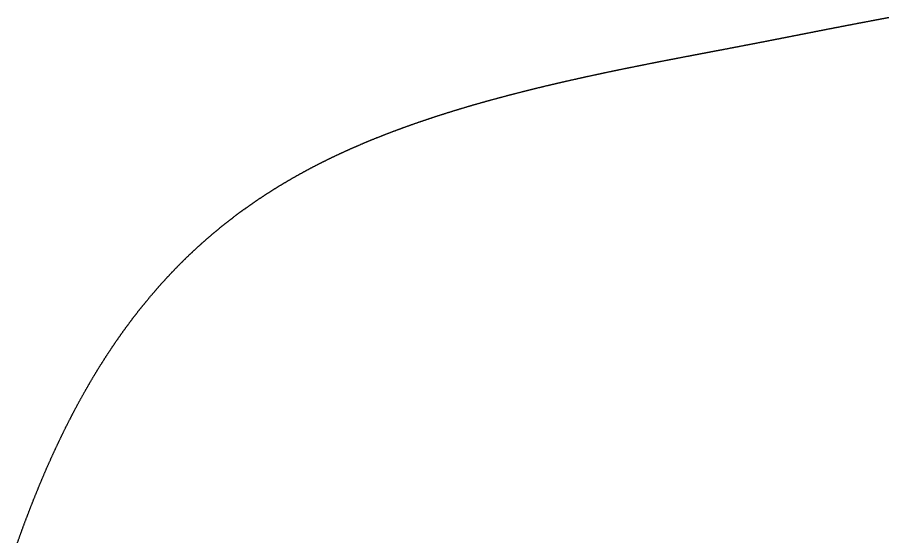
# Model space of a CAD drawing. Header units: millimetres. Extents: x 88 to 97873, y 32 to 55088.
# Drawn here: x 47985.85 to 48006.01, y 5233.33 to 5245.47 of the extents above; entities that cross this region are included whole.
import ezdxf

# ---------------------------------------------------------------- set-up
doc = ezdxf.new("R2010")
doc.units = ezdxf.units.MM
doc.header["$LTSCALE"] = 0.3

msp = doc.modelspace()

# ---------------------------------------------------------------- linework, layer by layer
msp.add_lwpolyline([(47985.853, 5233.322), (47985.858, 5233.335), (47985.862, 5233.347), (47985.867, 5233.36), (47985.871, 5233.373), (47985.876, 5233.385), (47985.881, 5233.398), (47985.885, 5233.411), (47985.89, 5233.423), (47985.894, 5233.436), (47985.899, 5233.449), (47985.903, 5233.461), (47985.908, 5233.474), (47985.912, 5233.486), (47985.917, 5233.499), (47985.921, 5233.511), (47985.926, 5233.524), (47985.93, 5233.537), (47985.935, 5233.549), (47985.94, 5233.562), (47985.944, 5233.574), (47985.949, 5233.587), (47985.953, 5233.599), (47985.958, 5233.612), (47985.962, 5233.624), (47985.967, 5233.637), (47985.972, 5233.649), (47985.976, 5233.662), (47985.981, 5233.674), (47985.985, 5233.687), (47985.99, 5233.699), (47985.995, 5233.711), (47985.999, 5233.724), (47986.004, 5233.736), (47986.008, 5233.749), (47986.013, 5233.761), (47986.018, 5233.773), (47986.022, 5233.786), (47986.027, 5233.798), (47986.032, 5233.811), (47986.036, 5233.823), (47986.041, 5233.835), (47986.045, 5233.848), (47986.05, 5233.86), (47986.055, 5233.872), (47986.059, 5233.885), (47986.064, 5233.897), (47986.069, 5233.909), (47986.073, 5233.921), (47986.078, 5233.934), (47986.083, 5233.946), (47986.087, 5233.958), (47986.092, 5233.97), (47986.097, 5233.983), (47986.101, 5233.995), (47986.106, 5234.007), (47986.111, 5234.019), (47986.115, 5234.031), (47986.12, 5234.044), (47986.125, 5234.056), (47986.13, 5234.068), (47986.134, 5234.08), (47986.139, 5234.092), (47986.144, 5234.104), (47986.148, 5234.117), (47986.153, 5234.129), (47986.158, 5234.141), (47986.162, 5234.153), (47986.167, 5234.165), (47986.172, 5234.177), (47986.177, 5234.189), (47986.181, 5234.201), (47986.186, 5234.213), (47986.191, 5234.225), (47986.196, 5234.237), (47986.2, 5234.249), (47986.205, 5234.261), (47986.21, 5234.273), (47986.215, 5234.285), (47986.219, 5234.297), (47986.224, 5234.309), (47986.229, 5234.321), (47986.234, 5234.333), (47986.238, 5234.345), (47986.243, 5234.357), (47986.248, 5234.369), (47986.253, 5234.381), (47986.257, 5234.393), (47986.262, 5234.405), (47986.267, 5234.417), (47986.272, 5234.428), (47986.277, 5234.44), (47986.281, 5234.452), (47986.286, 5234.464), (47986.291, 5234.476), (47986.296, 5234.488), (47986.301, 5234.5), (47986.305, 5234.511), (47986.31, 5234.523), (47986.315, 5234.535), (47986.32, 5234.547), (47986.325, 5234.558), (47986.33, 5234.57), (47986.334, 5234.582), (47986.339, 5234.594), (47986.344, 5234.605), (47986.349, 5234.617), (47986.354, 5234.629), (47986.359, 5234.641), (47986.363, 5234.652), (47986.368, 5234.664), (47986.373, 5234.676), (47986.378, 5234.687), (47986.383, 5234.699), (47986.388, 5234.711), (47986.393, 5234.722), (47986.397, 5234.734), (47986.402, 5234.745), (47986.407, 5234.757), (47986.412, 5234.769), (47986.417, 5234.78), (47986.422, 5234.792), (47986.427, 5234.803), (47986.432, 5234.815), (47986.437, 5234.826), (47986.441, 5234.838), (47986.446, 5234.849), (47986.451, 5234.861), (47986.456, 5234.873), (47986.461, 5234.884), (47986.466, 5234.895), (47986.471, 5234.907), (47986.476, 5234.918), (47986.481, 5234.93), (47986.486, 5234.941), (47986.491, 5234.953), (47986.496, 5234.964), (47986.501, 5234.976), (47986.506, 5234.987), (47986.51, 5234.998), (47986.515, 5235.01), (47986.52, 5235.021), (47986.525, 5235.033), (47986.53, 5235.044), (47986.535, 5235.055), (47986.54, 5235.067), (47986.545, 5235.078), (47986.55, 5235.089), (47986.555, 5235.1), (47986.56, 5235.112), (47986.565, 5235.123), (47986.57, 5235.134), (47986.575, 5235.146), (47986.58, 5235.157), (47986.585, 5235.168), (47986.59, 5235.179), (47986.595, 5235.191), (47986.6, 5235.202), (47986.605, 5235.213), (47986.61, 5235.224), (47986.615, 5235.235), (47986.62, 5235.247), (47986.625, 5235.258), (47986.63, 5235.269), (47986.635, 5235.28), (47986.64, 5235.291), (47986.645, 5235.302), (47986.65, 5235.313), (47986.655, 5235.325), (47986.66, 5235.336), (47986.665, 5235.347), (47986.671, 5235.358), (47986.676, 5235.369), (47986.681, 5235.38), (47986.686, 5235.391), (47986.691, 5235.402), (47986.696, 5235.413), (47986.701, 5235.424), (47986.706, 5235.435), (47986.711, 5235.446), (47986.716, 5235.457), (47986.721, 5235.468), (47986.726, 5235.479), (47986.731, 5235.49), (47986.737, 5235.501), (47986.742, 5235.512), (47986.747, 5235.523), (47986.752, 5235.534), (47986.757, 5235.545), (47986.762, 5235.556), (47986.767, 5235.567), (47986.772, 5235.578), (47986.777, 5235.588), (47986.783, 5235.599), (47986.788, 5235.61), (47986.793, 5235.621), (47986.798, 5235.632), (47986.803, 5235.643), (47986.808, 5235.654), (47986.813, 5235.664), (47986.819, 5235.675), (47986.824, 5235.686), (47986.829, 5235.697), (47986.834, 5235.707), (47986.839, 5235.718), (47986.844, 5235.729), (47986.85, 5235.74), (47986.855, 5235.751), (47986.86, 5235.761), (47986.865, 5235.772), (47986.87, 5235.783), (47986.875, 5235.793), (47986.881, 5235.804), (47986.886, 5235.815), (47986.891, 5235.825), (47986.896, 5235.836), (47986.901, 5235.847), (47986.907, 5235.857), (47986.912, 5235.868), (47986.917, 5235.879), (47986.922, 5235.889), (47986.928, 5235.9), (47986.933, 5235.91), (47986.938, 5235.921), (47986.943, 5235.932), (47986.948, 5235.942), (47986.954, 5235.953), (47986.959, 5235.963), (47986.964, 5235.974), (47986.969, 5235.984), (47986.975, 5235.995), (47986.98, 5236.005), (47986.985, 5236.016), (47986.99, 5236.026), (47986.996, 5236.037), (47987.001, 5236.047), (47987.006, 5236.058), (47987.012, 5236.068), (47987.017, 5236.079), (47987.022, 5236.089), (47987.027, 5236.1), (47987.033, 5236.11), (47987.038, 5236.12), (47987.043, 5236.131), (47987.049, 5236.141), (47987.054, 5236.152), (47987.059, 5236.162), (47987.065, 5236.172), (47987.07, 5236.183), (47987.075, 5236.193), (47987.081, 5236.203), (47987.086, 5236.214), (47987.091, 5236.224), (47987.097, 5236.234), (47987.102, 5236.245), (47987.107, 5236.255), (47987.113, 5236.265), (47987.118, 5236.276), (47987.123, 5236.286), (47987.129, 5236.296), (47987.134, 5236.306), (47987.139, 5236.317), (47987.145, 5236.327), (47987.15, 5236.337), (47987.155, 5236.347), (47987.161, 5236.357), (47987.166, 5236.368), (47987.172, 5236.378), (47987.177, 5236.388), (47987.182, 5236.398), (47987.188, 5236.408), (47987.193, 5236.418), (47987.198, 5236.429), (47987.204, 5236.439), (47987.209, 5236.449), (47987.215, 5236.459), (47987.22, 5236.469), (47987.226, 5236.479), (47987.231, 5236.489), (47987.236, 5236.499), (47987.242, 5236.509), (47987.247, 5236.519), (47987.253, 5236.529), (47987.258, 5236.539), (47987.264, 5236.55), (47987.269, 5236.56), (47987.274, 5236.57), (47987.28, 5236.58), (47987.285, 5236.59), (47987.291, 5236.6), (47987.296, 5236.61), (47987.302, 5236.619), (47987.307, 5236.629), (47987.313, 5236.639), (47987.318, 5236.649), (47987.324, 5236.659), (47987.329, 5236.669), (47987.335, 5236.679), (47987.34, 5236.689), (47987.346, 5236.699), (47987.351, 5236.709), (47987.357, 5236.719), (47987.362, 5236.728), (47987.368, 5236.738), (47987.373, 5236.748), (47987.379, 5236.758), (47987.384, 5236.768), (47987.39, 5236.778), (47987.395, 5236.787), (47987.401, 5236.797), (47987.406, 5236.807), (47987.412, 5236.817), (47987.417, 5236.827), (47987.423, 5236.836), (47987.428, 5236.846), (47987.434, 5236.856), (47987.44, 5236.866), (47987.445, 5236.875), (47987.451, 5236.885), (47987.456, 5236.895), (47987.462, 5236.905), (47987.467, 5236.914), (47987.473, 5236.924), (47987.479, 5236.934), (47987.484, 5236.943), (47987.49, 5236.953), (47987.495, 5236.963), (47987.501, 5236.972), (47987.506, 5236.982), (47987.512, 5236.991), (47987.518, 5237.001), (47987.523, 5237.011), (47987.529, 5237.02), (47987.535, 5237.03), (47987.54, 5237.039), (47987.546, 5237.049), (47987.551, 5237.059), (47987.557, 5237.068), (47987.563, 5237.078), (47987.568, 5237.087), (47987.574, 5237.097), (47987.58, 5237.106), (47987.585, 5237.116), (47987.591, 5237.125), (47987.597, 5237.135), (47987.602, 5237.144), (47987.608, 5237.154), (47987.614, 5237.163), (47987.619, 5237.173), (47987.625, 5237.182), (47987.631, 5237.192), (47987.636, 5237.201), (47987.642, 5237.21), (47987.648, 5237.22), (47987.653, 5237.229), (47987.659, 5237.239), (47987.665, 5237.248), (47987.67, 5237.257), (47987.676, 5237.267), (47987.682, 5237.276), (47987.688, 5237.286), (47987.693, 5237.295), (47987.699, 5237.304), (47987.705, 5237.314), (47987.71, 5237.323), (47987.716, 5237.332), (47987.722, 5237.341), (47987.728, 5237.351), (47987.733, 5237.36), (47987.739, 5237.369), (47987.745, 5237.379), (47987.751, 5237.388), (47987.756, 5237.397), (47987.762, 5237.406), (47987.768, 5237.416), (47987.774, 5237.425), (47987.779, 5237.434), (47987.785, 5237.443), (47987.791, 5237.452), (47987.797, 5237.462), (47987.803, 5237.471), (47987.808, 5237.48), (47987.814, 5237.489), (47987.82, 5237.498), (47987.826, 5237.507), (47987.832, 5237.517), (47987.837, 5237.526), (47987.843, 5237.535), (47987.849, 5237.544), (47987.855, 5237.553), (47987.861, 5237.562), (47987.866, 5237.571), (47987.872, 5237.58), (47987.878, 5237.589), (47987.884, 5237.598), (47987.89, 5237.608), (47987.896, 5237.617), (47987.901, 5237.626), (47987.907, 5237.635), (47987.913, 5237.644), (47987.919, 5237.653), (47987.925, 5237.662), (47987.931, 5237.671), (47987.937, 5237.68), (47987.943, 5237.689), (47987.948, 5237.698), (47987.954, 5237.707), (47987.96, 5237.716), (47987.966, 5237.724), (47987.972, 5237.733), (47987.978, 5237.742), (47987.984, 5237.751), (47987.99, 5237.76), (47987.996, 5237.769), (47988.001, 5237.778), (47988.007, 5237.787), (47988.013, 5237.796), (47988.019, 5237.805), (47988.025, 5237.813), (47988.031, 5237.822), (47988.037, 5237.831), (47988.043, 5237.84), (47988.049, 5237.849), (47988.055, 5237.858), (47988.061, 5237.866), (47988.067, 5237.875), (47988.073, 5237.884), (47988.079, 5237.893), (47988.085, 5237.902), (47988.091, 5237.91), (47988.097, 5237.919), (47988.103, 5237.928), (47988.109, 5237.937), (47988.115, 5237.945), (47988.12, 5237.954), (47988.126, 5237.963), (47988.132, 5237.972), (47988.138, 5237.98), (47988.144, 5237.989), (47988.15, 5237.998), (47988.156, 5238.006), (47988.163, 5238.015), (47988.169, 5238.024), (47988.175, 5238.032), (47988.181, 5238.041), (47988.187, 5238.05), (47988.193, 5238.058), (47988.199, 5238.067), (47988.205, 5238.075), (47988.211, 5238.084), (47988.217, 5238.093), (47988.223, 5238.101), (47988.229, 5238.11), (47988.235, 5238.118), (47988.241, 5238.127), (47988.247, 5238.135), (47988.253, 5238.144), (47988.259, 5238.153), (47988.265, 5238.161), (47988.271, 5238.17), (47988.277, 5238.178), (47988.284, 5238.187), (47988.29, 5238.195), (47988.296, 5238.204), (47988.302, 5238.212), (47988.308, 5238.221), (47988.314, 5238.229), (47988.32, 5238.237), (47988.326, 5238.246), (47988.332, 5238.254), (47988.339, 5238.263), (47988.345, 5238.271), (47988.351, 5238.28), (47988.357, 5238.288), (47988.363, 5238.296), (47988.369, 5238.305), (47988.375, 5238.313), (47988.382, 5238.322), (47988.388, 5238.33), (47988.394, 5238.338), (47988.4, 5238.347), (47988.406, 5238.355), (47988.412, 5238.363), (47988.418, 5238.372), (47988.425, 5238.38), (47988.431, 5238.388), (47988.437, 5238.397), (47988.443, 5238.405), (47988.449, 5238.413), (47988.456, 5238.421), (47988.462, 5238.43), (47988.468, 5238.438), (47988.474, 5238.446), (47988.48, 5238.454), (47988.487, 5238.463), (47988.493, 5238.471), (47988.499, 5238.479), (47988.505, 5238.487), (47988.512, 5238.496), (47988.518, 5238.504), (47988.524, 5238.512), (47988.53, 5238.52), (47988.537, 5238.528), (47988.543, 5238.537), (47988.549, 5238.545), (47988.555, 5238.553), (47988.562, 5238.561), (47988.568, 5238.569), (47988.574, 5238.577), (47988.58, 5238.585), (47988.587, 5238.593), (47988.593, 5238.602), (47988.599, 5238.61), (47988.605, 5238.618), (47988.612, 5238.626), (47988.618, 5238.634), (47988.624, 5238.642), (47988.631, 5238.65), (47988.637, 5238.658), (47988.643, 5238.666), (47988.65, 5238.674), (47988.656, 5238.682), (47988.662, 5238.69), (47988.669, 5238.698), (47988.675, 5238.706), (47988.681, 5238.714), (47988.688, 5238.722), (47988.694, 5238.73), (47988.7, 5238.738), (47988.707, 5238.746), (47988.713, 5238.754), (47988.719, 5238.762), (47988.726, 5238.77), (47988.732, 5238.778), (47988.738, 5238.786), (47988.745, 5238.794), (47988.751, 5238.802), (47988.758, 5238.81), (47988.764, 5238.817), (47988.77, 5238.825), (47988.777, 5238.833), (47988.783, 5238.841), (47988.79, 5238.849), (47988.796, 5238.857), (47988.802, 5238.865), (47988.809, 5238.872), (47988.815, 5238.88), (47988.822, 5238.888), (47988.828, 5238.896), (47988.834, 5238.904), (47988.841, 5238.912), (47988.847, 5238.919), (47988.854, 5238.927), (47988.86, 5238.935), (47988.867, 5238.943), (47988.873, 5238.95), (47988.88, 5238.958), (47988.886, 5238.966), (47988.893, 5238.974), (47988.899, 5238.981), (47988.905, 5238.989), (47988.912, 5238.997), (47988.918, 5239.005), (47988.925, 5239.012), (47988.931, 5239.02), (47988.938, 5239.028), (47988.944, 5239.035), (47988.951, 5239.043), (47988.957, 5239.051), (47988.964, 5239.058), (47988.97, 5239.066), (47988.977, 5239.074), (47988.983, 5239.081), (47988.99, 5239.089), (47988.996, 5239.096), (47989.003, 5239.104), (47989.01, 5239.112), (47989.016, 5239.119), (47989.023, 5239.127), (47989.029, 5239.134), (47989.036, 5239.142), (47989.042, 5239.15), (47989.049, 5239.157), (47989.055, 5239.165), (47989.062, 5239.172), (47989.069, 5239.18), (47989.075, 5239.187), (47989.082, 5239.195), (47989.088, 5239.202), (47989.095, 5239.21), (47989.102, 5239.217), (47989.108, 5239.225), (47989.115, 5239.232), (47989.121, 5239.24), (47989.128, 5239.247), (47989.135, 5239.255), (47989.141, 5239.262), (47989.148, 5239.27), (47989.154, 5239.277), (47989.161, 5239.284), (47989.168, 5239.292), (47989.174, 5239.299), (47989.181, 5239.307), (47989.188, 5239.314), (47989.194, 5239.321), (47989.201, 5239.329), (47989.208, 5239.336), (47989.214, 5239.344), (47989.221, 5239.351), (47989.228, 5239.358), (47989.234, 5239.366), (47989.241, 5239.373), (47989.248, 5239.38), (47989.254, 5239.388), (47989.261, 5239.395), (47989.268, 5239.402), (47989.274, 5239.41), (47989.281, 5239.417), (47989.288, 5239.424), (47989.294, 5239.431), (47989.301, 5239.439), (47989.308, 5239.446), (47989.315, 5239.453), (47989.321, 5239.461), (47989.328, 5239.468), (47989.335, 5239.475), (47989.342, 5239.482), (47989.348, 5239.489), (47989.355, 5239.497), (47989.362, 5239.504), (47989.369, 5239.511), (47989.375, 5239.518), (47989.382, 5239.525), (47989.389, 5239.533), (47989.396, 5239.54), (47989.402, 5239.547), (47989.409, 5239.554), (47989.416, 5239.561), (47989.423, 5239.568), (47989.429, 5239.576), (47989.436, 5239.583), (47989.443, 5239.59), (47989.45, 5239.597), (47989.457, 5239.604), (47989.464, 5239.611), (47989.47, 5239.618), (47989.477, 5239.625), (47989.484, 5239.632), (47989.491, 5239.639), (47989.498, 5239.647), (47989.504, 5239.654), (47989.511, 5239.661), (47989.518, 5239.668), (47989.525, 5239.675), (47989.532, 5239.682), (47989.539, 5239.689), (47989.546, 5239.696), (47989.552, 5239.703), (47989.559, 5239.71), (47989.566, 5239.717), (47989.573, 5239.724), (47989.58, 5239.731), (47989.587, 5239.738), (47989.594, 5239.745), (47989.601, 5239.752), (47989.608, 5239.759), (47989.614, 5239.766), (47989.621, 5239.772), (47989.628, 5239.779), (47989.635, 5239.786), (47989.642, 5239.793), (47989.649, 5239.8), (47989.656, 5239.807), (47989.663, 5239.814), (47989.67, 5239.821), (47989.677, 5239.828), (47989.684, 5239.835), (47989.691, 5239.841), (47989.698, 5239.848), (47989.705, 5239.855), (47989.711, 5239.862), (47989.718, 5239.869), (47989.725, 5239.876), (47989.732, 5239.882), (47989.739, 5239.889), (47989.746, 5239.896), (47989.753, 5239.903), (47989.76, 5239.91), (47989.767, 5239.916), (47989.774, 5239.923), (47989.781, 5239.93), (47989.788, 5239.937), (47989.795, 5239.944), (47989.802, 5239.95), (47989.809, 5239.957), (47989.816, 5239.964), (47989.823, 5239.971), (47989.83, 5239.977), (47989.837, 5239.984), (47989.845, 5239.991), (47989.852, 5239.997), (47989.859, 5240.004), (47989.866, 5240.011), (47989.873, 5240.017), (47989.88, 5240.024), (47989.887, 5240.031), (47989.894, 5240.037), (47989.901, 5240.044), (47989.908, 5240.051), (47989.915, 5240.057), (47989.922, 5240.064), (47989.929, 5240.071), (47989.936, 5240.077), (47989.944, 5240.084), (47989.951, 5240.09), (47989.958, 5240.097), (47989.965, 5240.104), (47989.972, 5240.11), (47989.979, 5240.117), (47989.986, 5240.123), (47989.993, 5240.13), (47990, 5240.137), (47990.008, 5240.143), (47990.015, 5240.15), (47990.022, 5240.156), (47990.029, 5240.163), (47990.036, 5240.169), (47990.043, 5240.176), (47990.05, 5240.182), (47990.058, 5240.189), (47990.065, 5240.195), (47990.072, 5240.202), (47990.079, 5240.208), (47990.086, 5240.215), (47990.094, 5240.221), (47990.101, 5240.228), (47990.108, 5240.234), (47990.115, 5240.241), (47990.122, 5240.247), (47990.13, 5240.253), (47990.137, 5240.26), (47990.144, 5240.266), (47990.151, 5240.273), (47990.158, 5240.279), (47990.166, 5240.286), (47990.173, 5240.292), (47990.18, 5240.298), (47990.187, 5240.305), (47990.195, 5240.311), (47990.202, 5240.317), (47990.209, 5240.324), (47990.216, 5240.33), (47990.224, 5240.337), (47990.231, 5240.343), (47990.238, 5240.349), (47990.245, 5240.356), (47990.253, 5240.362), (47990.26, 5240.368), (47990.267, 5240.375), (47990.275, 5240.381), (47990.282, 5240.387), (47990.289, 5240.393), (47990.297, 5240.4), (47990.304, 5240.406), (47990.311, 5240.412), (47990.318, 5240.418), (47990.326, 5240.425), (47990.333, 5240.431), (47990.34, 5240.437), (47990.348, 5240.443), (47990.355, 5240.45), (47990.362, 5240.456), (47990.37, 5240.462), (47990.377, 5240.468), (47990.385, 5240.475), (47990.392, 5240.481), (47990.399, 5240.487), (47990.407, 5240.493), (47990.414, 5240.499), (47990.421, 5240.506), (47990.429, 5240.512), (47990.436, 5240.518), (47990.444, 5240.524), (47990.451, 5240.53), (47990.458, 5240.536), (47990.466, 5240.542), (47990.473, 5240.549), (47990.481, 5240.555), (47990.488, 5240.561), (47990.495, 5240.567), (47990.503, 5240.573), (47990.51, 5240.579), (47990.518, 5240.585), (47990.525, 5240.591), (47990.533, 5240.597), (47990.54, 5240.603), (47990.547, 5240.609), (47990.555, 5240.616), (47990.562, 5240.622), (47990.57, 5240.628), (47990.577, 5240.634), (47990.585, 5240.64), (47990.592, 5240.646), (47990.6, 5240.652), (47990.607, 5240.658), (47990.615, 5240.664), (47990.622, 5240.67), (47990.63, 5240.676), (47990.637, 5240.682), (47990.645, 5240.688), (47990.652, 5240.694), (47990.66, 5240.7), (47990.667, 5240.706), (47990.675, 5240.712), (47990.682, 5240.717), (47990.69, 5240.723), (47990.697, 5240.729), (47990.705, 5240.735), (47990.713, 5240.741), (47990.72, 5240.747), (47990.728, 5240.753), (47990.735, 5240.759), (47990.743, 5240.765), (47990.75, 5240.771), (47990.758, 5240.777), (47990.766, 5240.782), (47990.773, 5240.788), (47990.781, 5240.794), (47990.788, 5240.8), (47990.796, 5240.806), (47990.803, 5240.812), (47990.811, 5240.818), (47990.819, 5240.823), (47990.826, 5240.829), (47990.834, 5240.835), (47990.842, 5240.841), (47990.849, 5240.847), (47990.857, 5240.853), (47990.864, 5240.858), (47990.872, 5240.864), (47990.88, 5240.87), (47990.887, 5240.876), (47990.895, 5240.881), (47990.903, 5240.887), (47990.91, 5240.893), (47990.918, 5240.899), (47990.926, 5240.904), (47990.933, 5240.91), (47990.941, 5240.916), (47990.949, 5240.922), (47990.956, 5240.927), (47990.964, 5240.933), (47990.972, 5240.939), (47990.98, 5240.945), (47990.987, 5240.95), (47990.995, 5240.956), (47991.003, 5240.962), (47991.01, 5240.967), (47991.018, 5240.973), (47991.026, 5240.979), (47991.034, 5240.984), (47991.041, 5240.99), (47991.049, 5240.996), (47991.057, 5241.001), (47991.065, 5241.007), (47991.072, 5241.012), (47991.08, 5241.018), (47991.088, 5241.024), (47991.096, 5241.029), (47991.103, 5241.035), (47991.111, 5241.041), (47991.119, 5241.046), (47991.127, 5241.052), (47991.135, 5241.057), (47991.142, 5241.063), (47991.15, 5241.068), (47991.158, 5241.074), (47991.166, 5241.08), (47991.174, 5241.085), (47991.181, 5241.091), (47991.189, 5241.096), (47991.197, 5241.102), (47991.205, 5241.107), (47991.213, 5241.113), (47991.221, 5241.118), (47991.228, 5241.124), (47991.236, 5241.129), (47991.244, 5241.135), (47991.252, 5241.14), (47991.26, 5241.146), (47991.268, 5241.151), (47991.276, 5241.157), (47991.283, 5241.162), (47991.291, 5241.168), (47991.299, 5241.173), (47991.307, 5241.179), (47991.315, 5241.184), (47991.323, 5241.189), (47991.331, 5241.195), (47991.339, 5241.2), (47991.347, 5241.206), (47991.355, 5241.211), (47991.362, 5241.217), (47991.37, 5241.222), (47991.378, 5241.227), (47991.386, 5241.233), (47991.394, 5241.238), (47991.402, 5241.244), (47991.41, 5241.249), (47991.418, 5241.254), (47991.426, 5241.26), (47991.434, 5241.265), (47991.442, 5241.27), (47991.45, 5241.276), (47991.458, 5241.281), (47991.466, 5241.286), (47991.474, 5241.292), (47991.482, 5241.297), (47991.49, 5241.302), (47991.498, 5241.308), (47991.506, 5241.313), (47991.514, 5241.318), (47991.522, 5241.324), (47991.53, 5241.329), (47991.538, 5241.334), (47991.546, 5241.339), (47991.554, 5241.345), (47991.562, 5241.35), (47991.57, 5241.355), (47991.578, 5241.36), (47991.586, 5241.366), (47991.594, 5241.371), (47991.602, 5241.376), (47991.61, 5241.381), (47991.618, 5241.387), (47991.626, 5241.392), (47991.635, 5241.397), (47991.643, 5241.402), (47991.651, 5241.407), (47991.659, 5241.413), (47991.667, 5241.418), (47991.675, 5241.423), (47991.683, 5241.428), (47991.691, 5241.433), (47991.699, 5241.438), (47991.707, 5241.444), (47991.716, 5241.449), (47991.724, 5241.454), (47991.732, 5241.459), (47991.74, 5241.464), (47991.748, 5241.469), (47991.756, 5241.475), (47991.764, 5241.48), (47991.773, 5241.485), (47991.781, 5241.49), (47991.789, 5241.495), (47991.797, 5241.5), (47991.805, 5241.505), (47991.813, 5241.51), (47991.822, 5241.515), (47991.83, 5241.52), (47991.838, 5241.525), (47991.846, 5241.531), (47991.854, 5241.536), (47991.863, 5241.541), (47991.871, 5241.546), (47991.879, 5241.551), (47991.887, 5241.556), (47991.895, 5241.561), (47991.904, 5241.566), (47991.912, 5241.571), (47991.92, 5241.576), (47991.928, 5241.581), (47991.937, 5241.586), (47991.945, 5241.591), (47991.953, 5241.596), (47991.961, 5241.601), (47991.97, 5241.606), (47991.978, 5241.611), (47991.986, 5241.616), (47991.994, 5241.621), (47992.003, 5241.626), (47992.011, 5241.631), (47992.019, 5241.636), (47992.028, 5241.641), (47992.036, 5241.645), (47992.044, 5241.65), (47992.053, 5241.655), (47992.061, 5241.66), (47992.069, 5241.665), (47992.078, 5241.67), (47992.086, 5241.675), (47992.094, 5241.68), (47992.103, 5241.685), (47992.111, 5241.69), (47992.119, 5241.695), (47992.128, 5241.699), (47992.136, 5241.704), (47992.144, 5241.709), (47992.153, 5241.714), (47992.161, 5241.719), (47992.169, 5241.724), (47992.178, 5241.729), (47992.186, 5241.733), (47992.195, 5241.738), (47992.203, 5241.743), (47992.211, 5241.748), (47992.22, 5241.753), (47992.228, 5241.758), (47992.237, 5241.762), (47992.245, 5241.767), (47992.253, 5241.772), (47992.262, 5241.777), (47992.27, 5241.782), (47992.279, 5241.786), (47992.287, 5241.791), (47992.296, 5241.796), (47992.304, 5241.801), (47992.313, 5241.805), (47992.321, 5241.81), (47992.329, 5241.815), (47992.338, 5241.82), (47992.346, 5241.824), (47992.355, 5241.829), (47992.363, 5241.834), (47992.372, 5241.839), (47992.38, 5241.843), (47992.389, 5241.848), (47992.397, 5241.853), (47992.406, 5241.857), (47992.414, 5241.862), (47992.423, 5241.867), (47992.431, 5241.871), (47992.44, 5241.876), (47992.449, 5241.881), (47992.457, 5241.885), (47992.466, 5241.89), (47992.474, 5241.895), (47992.483, 5241.899), (47992.491, 5241.904), (47992.5, 5241.909), (47992.508, 5241.913), (47992.517, 5241.918), (47992.526, 5241.923), (47992.534, 5241.927), (47992.543, 5241.932), (47992.551, 5241.936), (47992.56, 5241.941), (47992.568, 5241.946), (47992.577, 5241.95), (47992.586, 5241.955), (47992.594, 5241.959), (47992.603, 5241.964), (47992.612, 5241.969), (47992.62, 5241.973), (47992.629, 5241.978), (47992.637, 5241.982), (47992.646, 5241.987), (47992.655, 5241.991), (47992.663, 5241.996), (47992.672, 5242.001), (47992.681, 5242.005), (47992.689, 5242.01), (47992.698, 5242.014), (47992.707, 5242.019), (47992.715, 5242.023), (47992.724, 5242.028), (47992.733, 5242.032), (47992.741, 5242.037), (47992.75, 5242.041), (47992.759, 5242.046), (47992.768, 5242.05), (47992.776, 5242.055), (47992.785, 5242.059), (47992.794, 5242.064), (47992.802, 5242.068), (47992.811, 5242.073), (47992.82, 5242.077), (47992.829, 5242.081), (47992.837, 5242.086), (47992.846, 5242.09), (47992.855, 5242.095), (47992.864, 5242.099), (47992.872, 5242.104), (47992.881, 5242.108), (47992.89, 5242.112), (47992.899, 5242.117), (47992.908, 5242.121), (47992.916, 5242.126), (47992.925, 5242.13), (47992.934, 5242.134), (47992.943, 5242.139), (47992.952, 5242.143), (47992.96, 5242.148), (47992.969, 5242.152), (47992.978, 5242.156), (47992.987, 5242.161), (47992.996, 5242.165), (47993.004, 5242.169), (47993.013, 5242.174), (47993.022, 5242.178), (47993.031, 5242.182), (47993.04, 5242.187), (47993.049, 5242.191), (47993.058, 5242.195), (47993.066, 5242.2), (47993.075, 5242.204), (47993.084, 5242.208), (47993.093, 5242.213), (47993.102, 5242.217), (47993.111, 5242.221), (47993.12, 5242.226), (47993.129, 5242.23), (47993.138, 5242.234), (47993.147, 5242.238), (47993.155, 5242.243), (47993.164, 5242.247), (47993.173, 5242.251), (47993.182, 5242.255), (47993.191, 5242.26), (47993.2, 5242.264), (47993.209, 5242.268), (47993.218, 5242.272), (47993.227, 5242.277), (47993.236, 5242.281), (47993.245, 5242.285), (47993.254, 5242.289), (47993.263, 5242.293), (47993.272, 5242.298), (47993.281, 5242.302), (47993.29, 5242.306), (47993.299, 5242.31), (47993.308, 5242.314), (47993.317, 5242.319), (47993.326, 5242.323), (47993.335, 5242.327), (47993.344, 5242.331), (47993.353, 5242.335), (47993.362, 5242.339), (47993.371, 5242.344), (47993.38, 5242.348), (47993.389, 5242.352), (47993.398, 5242.356), (47993.407, 5242.36), (47993.416, 5242.364), (47993.425, 5242.368), (47993.434, 5242.373), (47993.443, 5242.377), (47993.452, 5242.381), (47993.462, 5242.385), (47993.471, 5242.389), (47993.48, 5242.393), (47993.489, 5242.397), (47993.498, 5242.401), (47993.507, 5242.405), (47993.516, 5242.409), (47993.525, 5242.414), (47993.534, 5242.418), (47993.543, 5242.422), (47993.553, 5242.426), (47993.562, 5242.43), (47993.571, 5242.434), (47993.58, 5242.438), (47993.589, 5242.442), (47993.598, 5242.446), (47993.607, 5242.45), (47993.617, 5242.454), (47993.626, 5242.458), (47993.635, 5242.462), (47993.644, 5242.466), (47993.653, 5242.47), (47993.662, 5242.474), (47993.672, 5242.478), (47993.681, 5242.482), (47993.69, 5242.486), (47993.699, 5242.49), (47993.708, 5242.494), (47993.717, 5242.498), (47993.727, 5242.502), (47993.736, 5242.506), (47993.745, 5242.51), (47993.754, 5242.514), (47993.764, 5242.518), (47993.773, 5242.522), (47993.782, 5242.526), (47993.791, 5242.53), (47993.8, 5242.534), (47993.81, 5242.538), (47993.819, 5242.542), (47993.828, 5242.546), (47993.837, 5242.549), (47993.847, 5242.553), (47993.856, 5242.557), (47993.865, 5242.561), (47993.875, 5242.565), (47993.884, 5242.569), (47993.893, 5242.573), (47993.902, 5242.577), (47993.912, 5242.581), (47993.921, 5242.585), (47993.93, 5242.588), (47993.94, 5242.592), (47993.949, 5242.596), (47993.958, 5242.6), (47993.967, 5242.604), (47993.977, 5242.608), (47993.986, 5242.612), (47993.995, 5242.615), (47994.005, 5242.619), (47994.014, 5242.623), (47994.023, 5242.627), (47994.033, 5242.631), (47994.042, 5242.635), (47994.051, 5242.638), (47994.061, 5242.642), (47994.07, 5242.646), (47994.079, 5242.65), (47994.089, 5242.654), (47994.098, 5242.657), (47994.108, 5242.661), (47994.117, 5242.665), (47994.126, 5242.669), (47994.136, 5242.673), (47994.145, 5242.676), (47994.154, 5242.68), (47994.164, 5242.684), (47994.173, 5242.688), (47994.183, 5242.691), (47994.192, 5242.695), (47994.201, 5242.699), (47994.211, 5242.703), (47994.22, 5242.706), (47994.23, 5242.71), (47994.239, 5242.714), (47994.248, 5242.718), (47994.258, 5242.721), (47994.267, 5242.725), (47994.277, 5242.729), (47994.286, 5242.733), (47994.296, 5242.736), (47994.305, 5242.74), (47994.315, 5242.744), (47994.324, 5242.747), (47994.333, 5242.751), (47994.343, 5242.755), (47994.352, 5242.758), (47994.362, 5242.762), (47994.371, 5242.766), (47994.381, 5242.769), (47994.39, 5242.773), (47994.4, 5242.777), (47994.409, 5242.78), (47994.419, 5242.784), (47994.428, 5242.788), (47994.438, 5242.791), (47994.447, 5242.795), (47994.457, 5242.799), (47994.466, 5242.802), (47994.476, 5242.806), (47994.485, 5242.809), (47994.495, 5242.813), (47994.504, 5242.817), (47994.514, 5242.82), (47994.523, 5242.824), (47994.533, 5242.828), (47994.542, 5242.831), (47994.552, 5242.835), (47994.561, 5242.838), (47994.571, 5242.842), (47994.581, 5242.846), (47994.59, 5242.849), (47994.6, 5242.853), (47994.609, 5242.856), (47994.619, 5242.86), (47994.628, 5242.863), (47994.638, 5242.867), (47994.647, 5242.87), (47994.657, 5242.874), (47994.667, 5242.878), (47994.676, 5242.881), (47994.686, 5242.885), (47994.695, 5242.888), (47994.705, 5242.892), (47994.715, 5242.895), (47994.724, 5242.899), (47994.734, 5242.902), (47994.743, 5242.906), (47994.753, 5242.909), (47994.763, 5242.913), (47994.772, 5242.916), (47994.782, 5242.92), (47994.791, 5242.923), (47994.801, 5242.927), (47994.811, 5242.93), (47994.82, 5242.934), (47994.83, 5242.937), (47994.839, 5242.941), (47994.849, 5242.944), (47994.859, 5242.948), (47994.868, 5242.951), (47994.878, 5242.955), (47994.888, 5242.958), (47994.897, 5242.961), (47994.907, 5242.965), (47994.917, 5242.968), (47994.926, 5242.972), (47994.936, 5242.975), (47994.946, 5242.979), (47994.955, 5242.982), (47994.965, 5242.986), (47994.975, 5242.989), (47994.984, 5242.992), (47994.994, 5242.996), (47995.004, 5242.999), (47995.013, 5243.003), (47995.023, 5243.006), (47995.033, 5243.009), (47995.042, 5243.013), (47995.052, 5243.016), (47995.062, 5243.02), (47995.072, 5243.023), (47995.081, 5243.026), (47995.091, 5243.03), (47995.101, 5243.033), (47995.11, 5243.036), (47995.12, 5243.04), (47995.13, 5243.043), (47995.14, 5243.046), (47995.149, 5243.05), (47995.159, 5243.053), (47995.169, 5243.056), (47995.179, 5243.06), (47995.188, 5243.063), (47995.198, 5243.066), (47995.208, 5243.07), (47995.217, 5243.073), (47995.227, 5243.076), (47995.237, 5243.08), (47995.247, 5243.083), (47995.257, 5243.086), (47995.266, 5243.09), (47995.276, 5243.093), (47995.286, 5243.096), (47995.296, 5243.1), (47995.305, 5243.103), (47995.315, 5243.106), (47995.325, 5243.109), (47995.335, 5243.113), (47995.344, 5243.116), (47995.354, 5243.119), (47995.364, 5243.122), (47995.374, 5243.126), (47995.384, 5243.129), (47995.393, 5243.132), (47995.403, 5243.136), (47995.413, 5243.139), (47995.423, 5243.142), (47995.433, 5243.145), (47995.442, 5243.148), (47995.452, 5243.152), (47995.462, 5243.155), (47995.472, 5243.158), (47995.482, 5243.161), (47995.491, 5243.165), (47995.501, 5243.168), (47995.511, 5243.171), (47995.521, 5243.174), (47995.531, 5243.177), (47995.541, 5243.181), (47995.55, 5243.184), (47995.56, 5243.187), (47995.57, 5243.19), (47995.58, 5243.193), (47995.59, 5243.197), (47995.6, 5243.2), (47995.609, 5243.203), (47995.619, 5243.206), (47995.629, 5243.209), (47995.639, 5243.212), (47995.649, 5243.216), (47995.659, 5243.219), (47995.669, 5243.222), (47995.678, 5243.225), (47995.688, 5243.228), (47995.698, 5243.231), (47995.708, 5243.234), (47995.718, 5243.238), (47995.728, 5243.241), (47995.738, 5243.244), (47995.748, 5243.247), (47995.757, 5243.25), (47995.767, 5243.253), (47995.777, 5243.256), (47995.787, 5243.259), (47995.797, 5243.263), (47995.807, 5243.266), (47995.817, 5243.269), (47995.827, 5243.272), (47995.837, 5243.275), (47995.847, 5243.278), (47995.856, 5243.281), (47995.866, 5243.284), (47995.876, 5243.287), (47995.886, 5243.29), (47995.896, 5243.293), (47995.906, 5243.296), (47995.916, 5243.3), (47995.926, 5243.303), (47995.936, 5243.306), (47995.946, 5243.309), (47995.956, 5243.312), (47995.966, 5243.315), (47995.975, 5243.318), (47995.985, 5243.321), (47995.995, 5243.324), (47996.005, 5243.327), (47996.015, 5243.33), (47996.025, 5243.333), (47996.035, 5243.336), (47996.045, 5243.339), (47996.055, 5243.342), (47996.065, 5243.345), (47996.075, 5243.348), (47996.085, 5243.351), (47996.095, 5243.354), (47996.105, 5243.357), (47996.115, 5243.36), (47996.125, 5243.363), (47996.135, 5243.366), (47996.145, 5243.369), (47996.155, 5243.372), (47996.164, 5243.375), (47996.174, 5243.378), (47996.184, 5243.381), (47996.194, 5243.384), (47996.204, 5243.387), (47996.214, 5243.39), (47996.224, 5243.393), (47996.234, 5243.396), (47996.244, 5243.399), (47996.254, 5243.402), (47996.264, 5243.405), (47996.274, 5243.408), (47996.284, 5243.41), (47996.294, 5243.413), (47996.304, 5243.416), (47996.314, 5243.419), (47996.324, 5243.422), (47996.334, 5243.425), (47996.344, 5243.428), (47996.354, 5243.431), (47996.364, 5243.434), (47996.374, 5243.437), (47996.384, 5243.44), (47996.394, 5243.443), (47996.404, 5243.445), (47996.414, 5243.448), (47996.424, 5243.451), (47996.434, 5243.454), (47996.444, 5243.457), (47996.454, 5243.46), (47996.464, 5243.463), (47996.474, 5243.466), (47996.484, 5243.469), (47996.494, 5243.471), (47996.504, 5243.474), (47996.514, 5243.477), (47996.524, 5243.48), (47996.534, 5243.483), (47996.544, 5243.486), (47996.554, 5243.489), (47996.565, 5243.491), (47996.575, 5243.494), (47996.585, 5243.497), (47996.595, 5243.5), (47996.605, 5243.503), (47996.615, 5243.506), (47996.625, 5243.508), (47996.635, 5243.511), (47996.645, 5243.514), (47996.655, 5243.517), (47996.665, 5243.52), (47996.675, 5243.523), (47996.685, 5243.525), (47996.695, 5243.528), (47996.705, 5243.531), (47996.715, 5243.534), (47996.725, 5243.537), (47996.735, 5243.539), (47996.745, 5243.542), (47996.755, 5243.545), (47996.765, 5243.548), (47996.776, 5243.55), (47996.786, 5243.553), (47996.796, 5243.556), (47996.806, 5243.559), (47996.816, 5243.562), (47996.826, 5243.564), (47996.836, 5243.567), (47996.846, 5243.57), (47996.856, 5243.573), (47996.866, 5243.575), (47996.876, 5243.578), (47996.886, 5243.581), (47996.896, 5243.584), (47996.906, 5243.586), (47996.917, 5243.589), (47996.927, 5243.592), (47996.937, 5243.595), (47996.947, 5243.597), (47996.957, 5243.6), (47996.967, 5243.603), (47996.977, 5243.605), (47996.987, 5243.608), (47996.997, 5243.611), (47997.007, 5243.614), (47997.017, 5243.616), (47997.027, 5243.619), (47997.038, 5243.622), (47997.048, 5243.624), (47997.058, 5243.627), (47997.068, 5243.63), (47997.078, 5243.632), (47997.088, 5243.635), (47997.098, 5243.638), (47997.108, 5243.641), (47997.118, 5243.643), (47997.128, 5243.646), (47997.138, 5243.649), (47997.149, 5243.651), (47997.159, 5243.654), (47997.169, 5243.657), (47997.179, 5243.659), (47997.189, 5243.662), (47997.199, 5243.665), (47997.209, 5243.667), (47997.219, 5243.67), (47997.229, 5243.673), (47997.24, 5243.675), (47997.25, 5243.678), (47997.26, 5243.68), (47997.27, 5243.683), (47997.28, 5243.686), (47997.29, 5243.688), (47997.3, 5243.691), (47997.31, 5243.694), (47997.32, 5243.696), (47997.331, 5243.699), (47997.341, 5243.701), (47997.351, 5243.704), (47997.361, 5243.707), (47997.371, 5243.709), (47997.381, 5243.712), (47997.391, 5243.714), (47997.401, 5243.717), (47997.412, 5243.72), (47997.422, 5243.722), (47997.432, 5243.725), (47997.442, 5243.727), (47997.452, 5243.73), (47997.462, 5243.733), (47997.472, 5243.735), (47997.482, 5243.738), (47997.493, 5243.74), (47997.503, 5243.743), (47997.513, 5243.745), (47997.523, 5243.748), (47997.533, 5243.751), (47997.543, 5243.753), (47997.553, 5243.756), (47997.563, 5243.758), (47997.574, 5243.761), (47997.584, 5243.763), (47997.594, 5243.766), (47997.604, 5243.768), (47997.614, 5243.771), (47997.624, 5243.774), (47997.634, 5243.776), (47997.645, 5243.779), (47997.655, 5243.781), (47997.665, 5243.784), (47997.675, 5243.786), (47997.685, 5243.789), (47997.695, 5243.791), (47997.705, 5243.794), (47997.716, 5243.796), (47997.726, 5243.799), (47997.736, 5243.801), (47997.746, 5243.804), (47997.756, 5243.806), (47997.766, 5243.809), (47997.776, 5243.811), (47997.786, 5243.814), (47997.797, 5243.816), (47997.807, 5243.819), (47997.817, 5243.821), (47997.827, 5243.824), (47997.837, 5243.826), (47997.847, 5243.829), (47997.857, 5243.831), (47997.868, 5243.834), (47997.878, 5243.836), (47997.888, 5243.839), (47997.898, 5243.841), (47997.908, 5243.844), (47997.918, 5243.846), (47997.929, 5243.848), (47997.939, 5243.851), (47997.949, 5243.853), (47997.959, 5243.856), (47997.969, 5243.858), (47997.979, 5243.861), (47997.989, 5243.863), (47998, 5243.866), (47998.01, 5243.868), (47998.02, 5243.87), (47998.03, 5243.873), (47998.04, 5243.875), (47998.05, 5243.878), (47998.06, 5243.88), (47998.071, 5243.883), (47998.081, 5243.885), (47998.091, 5243.887), (47998.101, 5243.89), (47998.111, 5243.892), (47998.121, 5243.895), (47998.131, 5243.897), (47998.142, 5243.9), (47998.152, 5243.902), (47998.162, 5243.904), (47998.172, 5243.907), (47998.182, 5243.909), (47998.192, 5243.912), (47998.202, 5243.914), (47998.213, 5243.916), (47998.223, 5243.919), (47998.233, 5243.921), (47998.243, 5243.923), (47998.253, 5243.926), (47998.263, 5243.928), (47998.274, 5243.931), (47998.284, 5243.933), (47998.294, 5243.935), (47998.304, 5243.938), (47998.314, 5243.94), (47998.324, 5243.942), (47998.334, 5243.945), (47998.345, 5243.947), (47998.355, 5243.949), (47998.365, 5243.952), (47998.375, 5243.954), (47998.385, 5243.957), (47998.395, 5243.959), (47998.405, 5243.961), (47998.416, 5243.964), (47998.426, 5243.966), (47998.436, 5243.968), (47998.446, 5243.971), (47998.456, 5243.973), (47998.466, 5243.975), (47998.476, 5243.978), (47998.487, 5243.98), (47998.497, 5243.982), (47998.507, 5243.985), (47998.517, 5243.987), (47998.527, 5243.989), (47998.537, 5243.991), (47998.547, 5243.994), (47998.558, 5243.996), (47998.568, 5243.998), (47998.578, 5244.001), (47998.588, 5244.003), (47998.598, 5244.005), (47998.608, 5244.008), (47998.618, 5244.01), (47998.629, 5244.012), (47998.639, 5244.015), (47998.649, 5244.017), (47998.659, 5244.019), (47998.669, 5244.021), (47998.679, 5244.024), (47998.689, 5244.026), (47998.7, 5244.028), (47998.71, 5244.03), (47998.72, 5244.033), (47998.73, 5244.035), (47998.74, 5244.037), (47998.75, 5244.04), (47998.76, 5244.042), (47998.77, 5244.044), (47998.781, 5244.046), (47998.791, 5244.049), (47998.801, 5244.051), (47998.811, 5244.053), (47998.821, 5244.055), (47998.831, 5244.058), (47998.841, 5244.06), (47998.852, 5244.062), (47998.862, 5244.064), (47998.872, 5244.067), (47998.882, 5244.069), (47998.892, 5244.071), (47998.902, 5244.073), (47998.912, 5244.076), (47998.922, 5244.078), (47998.933, 5244.08), (47998.943, 5244.082), (47998.953, 5244.084), (47998.963, 5244.087), (47998.973, 5244.089), (47998.983, 5244.091), (47998.993, 5244.093), (47999.003, 5244.096), (47999.013, 5244.098), (47999.024, 5244.1), (47999.034, 5244.102), (47999.044, 5244.104), (47999.054, 5244.107), (47999.064, 5244.109), (47999.074, 5244.111), (47999.084, 5244.113), (47999.094, 5244.115), (47999.104, 5244.118), (47999.115, 5244.12), (47999.125, 5244.122), (47999.135, 5244.124), (47999.145, 5244.126), (47999.155, 5244.128), (47999.165, 5244.131), (47999.175, 5244.133), (47999.185, 5244.135), (47999.195, 5244.137), (47999.205, 5244.139), (47999.216, 5244.142), (47999.226, 5244.144), (47999.236, 5244.146), (47999.246, 5244.148), (47999.256, 5244.15), (47999.266, 5244.152), (47999.276, 5244.155), (47999.286, 5244.157), (47999.296, 5244.159), (47999.306, 5244.161), (47999.317, 5244.163), (47999.327, 5244.165), (47999.337, 5244.167), (47999.347, 5244.17), (47999.357, 5244.172), (47999.367, 5244.174), (47999.377, 5244.176), (47999.387, 5244.178), (47999.397, 5244.18), (47999.407, 5244.182), (47999.417, 5244.185), (47999.427, 5244.187), (47999.437, 5244.189), (47999.448, 5244.191), (47999.458, 5244.193), (47999.468, 5244.195), (47999.478, 5244.197), (47999.488, 5244.199), (47999.498, 5244.202), (47999.508, 5244.204), (47999.518, 5244.206), (47999.528, 5244.208), (47999.538, 5244.21), (47999.548, 5244.212), (47999.558, 5244.214), (47999.568, 5244.216), (47999.578, 5244.218), (47999.588, 5244.221), (47999.599, 5244.223), (47999.609, 5244.225), (47999.619, 5244.227), (47999.629, 5244.229), (47999.639, 5244.231), (47999.649, 5244.233), (47999.659, 5244.235), (47999.669, 5244.237), (47999.679, 5244.239), (47999.689, 5244.241), (47999.699, 5244.243), (47999.709, 5244.246), (47999.719, 5244.248), (47999.729, 5244.25), (47999.739, 5244.252), (47999.749, 5244.254), (47999.759, 5244.256), (47999.769, 5244.258), (47999.779, 5244.26), (47999.789, 5244.262), (47999.799, 5244.264), (47999.809, 5244.266), (47999.819, 5244.268), (47999.829, 5244.27), (47999.839, 5244.272), (47999.849, 5244.274), (47999.859, 5244.277), (47999.869, 5244.279), (47999.88, 5244.281), (47999.89, 5244.283), (47999.9, 5244.285), (47999.91, 5244.287), (47999.92, 5244.289), (47999.93, 5244.291), (47999.94, 5244.293), (47999.95, 5244.295), (47999.96, 5244.297), (47999.97, 5244.299), (47999.98, 5244.301), (47999.99, 5244.303), (48000, 5244.305), (48000.01, 5244.307), (48000.02, 5244.309), (48000.03, 5244.311), (48000.04, 5244.313), (48000.05, 5244.315), (48000.059, 5244.317), (48000.069, 5244.319), (48000.079, 5244.321), (48000.089, 5244.323), (48000.099, 5244.325), (48000.109, 5244.327), (48000.119, 5244.329), (48000.129, 5244.331), (48000.139, 5244.333), (48000.149, 5244.335), (48000.159, 5244.337), (48000.169, 5244.339), (48000.179, 5244.341), (48000.189, 5244.343), (48000.199, 5244.345), (48000.209, 5244.347), (48000.219, 5244.349), (48000.229, 5244.351), (48000.239, 5244.353), (48000.249, 5244.355), (48000.259, 5244.357), (48000.269, 5244.359), (48000.279, 5244.361), (48000.289, 5244.363), (48000.299, 5244.365), (48000.309, 5244.367), (48000.318, 5244.369), (48000.328, 5244.371), (48000.338, 5244.373), (48000.348, 5244.375), (48000.358, 5244.377), (48000.368, 5244.379), (48000.378, 5244.381), (48000.388, 5244.383), (48000.398, 5244.385), (48000.408, 5244.387), (48000.418, 5244.389), (48000.428, 5244.391), (48000.438, 5244.393), (48000.447, 5244.395), (48000.457, 5244.397), (48000.467, 5244.399), (48000.477, 5244.401), (48000.487, 5244.403), (48000.497, 5244.405), (48000.507, 5244.407), (48000.517, 5244.409), (48000.527, 5244.41), (48000.537, 5244.412), (48000.546, 5244.414), (48000.556, 5244.416), (48000.566, 5244.418), (48000.576, 5244.42), (48000.586, 5244.422), (48000.596, 5244.424), (48000.606, 5244.426), (48000.616, 5244.428), (48000.625, 5244.43), (48000.635, 5244.432), (48000.645, 5244.434), (48000.655, 5244.436), (48000.665, 5244.438), (48000.675, 5244.44), (48000.685, 5244.442), (48000.694, 5244.443), (48000.704, 5244.445), (48000.714, 5244.447), (48000.724, 5244.449), (48000.734, 5244.451), (48000.744, 5244.453), (48000.754, 5244.455), (48000.763, 5244.457), (48000.773, 5244.459), (48000.783, 5244.461), (48000.793, 5244.463), (48000.803, 5244.465), (48000.813, 5244.466), (48000.822, 5244.468), (48000.832, 5244.47), (48000.842, 5244.472), (48000.852, 5244.474), (48000.862, 5244.476), (48000.871, 5244.478), (48000.881, 5244.48), (48000.891, 5244.482), (48000.901, 5244.484), (48000.911, 5244.486), (48000.92, 5244.487), (48000.93, 5244.489), (48000.94, 5244.491), (48000.95, 5244.493), (48000.96, 5244.495), (48000.969, 5244.497), (48000.979, 5244.499), (48000.989, 5244.501), (48000.999, 5244.503), (48001.009, 5244.504), (48001.018, 5244.506), (48001.028, 5244.508), (48001.038, 5244.51), (48001.048, 5244.512), (48001.057, 5244.514), (48001.067, 5244.516), (48001.077, 5244.518), (48001.087, 5244.52), (48001.096, 5244.521), (48001.106, 5244.523), (48001.116, 5244.525), (48001.126, 5244.527), (48001.135, 5244.529), (48001.145, 5244.531), (48001.155, 5244.533), (48001.165, 5244.535), (48001.174, 5244.536), (48001.184, 5244.538), (48001.194, 5244.54), (48001.203, 5244.542), (48001.213, 5244.544), (48001.223, 5244.546), (48001.233, 5244.548), (48001.242, 5244.549), (48001.252, 5244.551), (48001.262, 5244.553), (48001.271, 5244.555), (48001.281, 5244.557), (48001.291, 5244.559), (48001.3, 5244.561), (48001.31, 5244.562), (48001.32, 5244.564), (48001.33, 5244.566), (48001.339, 5244.568), (48001.349, 5244.57), (48001.359, 5244.572), (48001.368, 5244.574), (48001.378, 5244.575), (48001.388, 5244.577), (48001.397, 5244.579), (48001.407, 5244.581), (48001.417, 5244.583), (48001.426, 5244.585), (48001.436, 5244.586), (48001.445, 5244.588), (48001.455, 5244.59), (48001.465, 5244.592), (48001.474, 5244.594), (48001.484, 5244.596), (48001.494, 5244.597), (48001.503, 5244.599), (48001.513, 5244.601), (48001.523, 5244.603), (48001.532, 5244.605), (48001.542, 5244.607), (48001.551, 5244.608), (48001.561, 5244.61), (48001.571, 5244.612), (48001.58, 5244.614), (48001.59, 5244.616), (48001.599, 5244.618), (48001.609, 5244.619), (48001.619, 5244.621), (48001.628, 5244.623), (48001.638, 5244.625), (48001.647, 5244.627), (48001.657, 5244.629), (48001.667, 5244.63), (48001.676, 5244.632), (48001.686, 5244.634), (48001.695, 5244.636), (48001.705, 5244.638), (48001.714, 5244.639), (48001.724, 5244.641), (48001.733, 5244.643), (48001.743, 5244.645), (48001.753, 5244.647), (48001.762, 5244.649), (48001.772, 5244.65), (48001.781, 5244.652), (48001.791, 5244.654), (48001.8, 5244.656), (48001.81, 5244.658), (48001.819, 5244.659), (48001.829, 5244.661), (48001.838, 5244.663), (48001.848, 5244.665), (48001.857, 5244.667), (48001.867, 5244.668), (48001.876, 5244.67), (48001.886, 5244.672), (48001.895, 5244.674), (48001.905, 5244.676), (48001.914, 5244.677), (48001.924, 5244.679), (48001.933, 5244.681), (48001.943, 5244.683), (48001.952, 5244.685), (48001.962, 5244.686), (48001.971, 5244.688), (48001.981, 5244.69), (48001.99, 5244.692), (48001.999, 5244.694), (48002.009, 5244.695), (48002.018, 5244.697), (48002.028, 5244.699), (48002.037, 5244.701), (48002.047, 5244.703), (48002.056, 5244.704), (48002.066, 5244.706), (48002.075, 5244.708), (48002.084, 5244.71), (48002.094, 5244.711), (48002.103, 5244.713), (48002.113, 5244.715), (48002.122, 5244.717), (48002.131, 5244.719), (48002.141, 5244.72), (48002.15, 5244.722), (48002.16, 5244.724), (48002.169, 5244.726), (48002.178, 5244.727), (48002.188, 5244.729), (48002.197, 5244.731), (48002.207, 5244.733), (48002.216, 5244.735), (48002.225, 5244.736), (48002.235, 5244.738), (48002.244, 5244.74), (48002.253, 5244.742), (48002.263, 5244.743), (48002.272, 5244.745), (48002.281, 5244.747), (48002.291, 5244.749), (48002.3, 5244.751), (48002.309, 5244.752), (48002.319, 5244.754), (48002.328, 5244.756), (48002.337, 5244.758), (48002.347, 5244.759), (48002.356, 5244.761), (48002.365, 5244.763), (48002.375, 5244.765), (48002.384, 5244.767), (48002.393, 5244.768), (48002.402, 5244.77), (48002.412, 5244.772), (48002.421, 5244.774), (48002.43, 5244.775), (48002.44, 5244.777), (48002.449, 5244.779), (48002.458, 5244.781), (48002.467, 5244.782), (48002.477, 5244.784), (48002.486, 5244.786), (48002.495, 5244.788), (48002.504, 5244.789), (48002.514, 5244.791), (48002.523, 5244.793), (48002.532, 5244.795), (48002.541, 5244.797), (48002.551, 5244.798), (48002.56, 5244.8), (48002.569, 5244.802), (48002.578, 5244.804), (48002.587, 5244.805), (48002.597, 5244.807), (48002.606, 5244.809), (48002.615, 5244.811), (48002.624, 5244.812), (48002.633, 5244.814), (48002.643, 5244.816), (48002.652, 5244.818), (48002.661, 5244.819), (48002.67, 5244.821), (48002.679, 5244.823), (48002.688, 5244.825), (48002.698, 5244.826), (48002.707, 5244.828), (48002.716, 5244.83), (48002.725, 5244.832), (48002.734, 5244.833), (48002.743, 5244.835), (48002.752, 5244.837), (48002.762, 5244.839), (48002.771, 5244.84), (48002.78, 5244.842), (48002.789, 5244.844), (48002.798, 5244.846), (48002.807, 5244.847), (48002.816, 5244.849), (48002.825, 5244.851), (48002.834, 5244.853), (48002.844, 5244.854), (48002.853, 5244.856), (48002.862, 5244.858), (48002.871, 5244.86), (48002.88, 5244.861), (48002.889, 5244.863), (48002.898, 5244.865), (48002.907, 5244.867), (48002.916, 5244.868), (48002.925, 5244.87), (48002.934, 5244.872), (48002.943, 5244.874), (48002.952, 5244.875), (48002.961, 5244.877), (48002.97, 5244.879), (48002.979, 5244.881), (48002.988, 5244.882), (48002.997, 5244.884), (48003.006, 5244.886), (48003.015, 5244.888), (48003.024, 5244.889), (48003.033, 5244.891), (48003.042, 5244.893), (48003.051, 5244.895), (48003.06, 5244.896), (48003.069, 5244.898), (48003.078, 5244.9), (48003.087, 5244.902), (48003.096, 5244.903), (48003.105, 5244.905), (48003.114, 5244.907), (48003.123, 5244.909), (48003.132, 5244.91), (48003.141, 5244.912), (48003.15, 5244.914), (48003.159, 5244.915), (48003.168, 5244.917), (48003.177, 5244.919), (48003.186, 5244.921), (48003.195, 5244.922), (48003.204, 5244.924), (48003.213, 5244.926), (48003.222, 5244.928), (48003.231, 5244.929), (48003.24, 5244.931), (48003.248, 5244.933), (48003.257, 5244.935), (48003.266, 5244.936), (48003.275, 5244.938), (48003.284, 5244.94), (48003.293, 5244.942), (48003.302, 5244.943), (48003.311, 5244.945), (48003.32, 5244.947), (48003.329, 5244.949), (48003.338, 5244.95), (48003.346, 5244.952), (48003.355, 5244.954), (48003.364, 5244.955), (48003.373, 5244.957), (48003.382, 5244.959), (48003.391, 5244.961), (48003.4, 5244.962), (48003.409, 5244.964), (48003.417, 5244.966), (48003.426, 5244.968), (48003.435, 5244.969), (48003.444, 5244.971), (48003.453, 5244.973), (48003.462, 5244.975), (48003.471, 5244.976), (48003.48, 5244.978), (48003.488, 5244.98), (48003.497, 5244.982), (48003.506, 5244.983), (48003.515, 5244.985), (48003.524, 5244.987), (48003.533, 5244.988), (48003.541, 5244.99), (48003.55, 5244.992), (48003.559, 5244.994), (48003.568, 5244.995), (48003.577, 5244.997), (48003.586, 5244.999), (48003.594, 5245.001), (48003.603, 5245.002), (48003.612, 5245.004), (48003.621, 5245.006), (48003.63, 5245.008), (48003.639, 5245.009), (48003.647, 5245.011), (48003.656, 5245.013), (48003.665, 5245.014), (48003.674, 5245.016), (48003.683, 5245.018), (48003.692, 5245.02), (48003.7, 5245.021), (48003.709, 5245.023), (48003.718, 5245.025), (48003.727, 5245.027), (48003.736, 5245.028), (48003.744, 5245.03), (48003.753, 5245.032), (48003.762, 5245.033), (48003.771, 5245.035), (48003.78, 5245.037), (48003.789, 5245.039), (48003.797, 5245.04), (48003.806, 5245.042), (48003.815, 5245.044), (48003.824, 5245.046), (48003.833, 5245.047), (48003.841, 5245.049), (48003.85, 5245.051), (48003.859, 5245.053), (48003.868, 5245.054), (48003.877, 5245.056), (48003.885, 5245.058), (48003.894, 5245.059), (48003.903, 5245.061), (48003.912, 5245.063), (48003.921, 5245.065), (48003.929, 5245.066), (48003.938, 5245.068), (48003.947, 5245.07), (48003.956, 5245.072), (48003.965, 5245.073), (48003.973, 5245.075), (48003.982, 5245.077), (48003.991, 5245.078), (48004, 5245.08), (48004.009, 5245.082), (48004.017, 5245.084), (48004.026, 5245.085), (48004.035, 5245.087), (48004.044, 5245.089), (48004.053, 5245.091), (48004.061, 5245.092), (48004.07, 5245.094), (48004.079, 5245.096), (48004.088, 5245.098), (48004.097, 5245.099), (48004.105, 5245.101), (48004.114, 5245.103), (48004.123, 5245.104), (48004.132, 5245.106), (48004.141, 5245.108), (48004.149, 5245.11), (48004.158, 5245.111), (48004.167, 5245.113), (48004.176, 5245.115), (48004.185, 5245.117), (48004.193, 5245.118), (48004.202, 5245.12), (48004.211, 5245.122), (48004.22, 5245.123), (48004.229, 5245.125), (48004.237, 5245.127), (48004.246, 5245.129), (48004.255, 5245.13), (48004.264, 5245.132), (48004.273, 5245.134), (48004.282, 5245.136), (48004.29, 5245.137), (48004.299, 5245.139), (48004.308, 5245.141), (48004.317, 5245.142), (48004.326, 5245.144), (48004.334, 5245.146), (48004.343, 5245.148), (48004.352, 5245.149), (48004.361, 5245.151), (48004.37, 5245.153), (48004.379, 5245.155), (48004.387, 5245.156), (48004.396, 5245.158), (48004.405, 5245.16), (48004.414, 5245.162), (48004.423, 5245.163), (48004.432, 5245.165), (48004.44, 5245.167), (48004.449, 5245.168), (48004.458, 5245.17), (48004.467, 5245.172), (48004.476, 5245.174), (48004.485, 5245.175), (48004.494, 5245.177), (48004.502, 5245.179), (48004.511, 5245.181), (48004.52, 5245.182), (48004.529, 5245.184), (48004.538, 5245.186), (48004.547, 5245.188), (48004.556, 5245.189), (48004.564, 5245.191), (48004.573, 5245.193), (48004.582, 5245.194), (48004.591, 5245.196), (48004.6, 5245.198), (48004.609, 5245.2), (48004.618, 5245.201), (48004.627, 5245.203), (48004.635, 5245.205), (48004.644, 5245.207), (48004.653, 5245.208), (48004.662, 5245.21), (48004.671, 5245.212), (48004.68, 5245.213), (48004.689, 5245.215), (48004.698, 5245.217), (48004.707, 5245.219), (48004.716, 5245.22), (48004.724, 5245.222), (48004.733, 5245.224), (48004.742, 5245.226), (48004.751, 5245.227), (48004.76, 5245.229), (48004.769, 5245.231), (48004.778, 5245.233), (48004.787, 5245.234), (48004.796, 5245.236), (48004.805, 5245.238), (48004.814, 5245.24), (48004.823, 5245.241), (48004.832, 5245.243), (48004.841, 5245.245), (48004.85, 5245.246), (48004.859, 5245.248), (48004.868, 5245.25), (48004.877, 5245.252), (48004.885, 5245.253), (48004.894, 5245.255), (48004.903, 5245.257), (48004.912, 5245.259), (48004.921, 5245.26), (48004.93, 5245.262), (48004.939, 5245.264), (48004.948, 5245.266), (48004.957, 5245.267), (48004.966, 5245.269), (48004.975, 5245.271), (48004.984, 5245.273), (48004.993, 5245.274), (48005.002, 5245.276), (48005.011, 5245.278), (48005.02, 5245.279), (48005.03, 5245.281), (48005.039, 5245.283), (48005.048, 5245.285), (48005.057, 5245.286), (48005.066, 5245.288), (48005.075, 5245.29), (48005.084, 5245.292), (48005.093, 5245.293), (48005.102, 5245.295), (48005.111, 5245.297), (48005.12, 5245.299), (48005.129, 5245.3), (48005.138, 5245.302), (48005.147, 5245.304), (48005.156, 5245.306), (48005.165, 5245.307), (48005.175, 5245.309), (48005.184, 5245.311), (48005.193, 5245.313), (48005.202, 5245.314), (48005.211, 5245.316), (48005.22, 5245.318), (48005.229, 5245.32), (48005.238, 5245.321), (48005.248, 5245.323), (48005.257, 5245.325), (48005.266, 5245.327), (48005.275, 5245.328), (48005.284, 5245.33), (48005.293, 5245.332), (48005.302, 5245.334), (48005.312, 5245.335), (48005.321, 5245.337), (48005.33, 5245.339), (48005.339, 5245.341), (48005.348, 5245.342), (48005.358, 5245.344), (48005.367, 5245.346), (48005.376, 5245.347), (48005.385, 5245.349), (48005.394, 5245.351), (48005.404, 5245.353), (48005.413, 5245.354), (48005.422, 5245.356), (48005.431, 5245.358), (48005.441, 5245.36), (48005.45, 5245.361), (48005.459, 5245.363), (48005.468, 5245.365), (48005.478, 5245.367), (48005.487, 5245.369), (48005.496, 5245.37), (48005.505, 5245.372), (48005.515, 5245.374), (48005.524, 5245.376), (48005.533, 5245.377), (48005.543, 5245.379), (48005.552, 5245.381), (48005.561, 5245.383), (48005.571, 5245.384), (48005.58, 5245.386), (48005.589, 5245.388), (48005.599, 5245.39), (48005.608, 5245.391), (48005.617, 5245.393), (48005.627, 5245.395), (48005.636, 5245.397), (48005.645, 5245.398), (48005.655, 5245.4), (48005.664, 5245.402), (48005.674, 5245.404), (48005.683, 5245.405), (48005.692, 5245.407), (48005.702, 5245.409), (48005.711, 5245.411), (48005.721, 5245.412), (48005.73, 5245.414), (48005.739, 5245.416), (48005.749, 5245.418), (48005.758, 5245.419), (48005.768, 5245.421), (48005.777, 5245.423), (48005.787, 5245.425), (48005.796, 5245.426), (48005.806, 5245.428), (48005.815, 5245.43), (48005.825, 5245.432), (48005.834, 5245.434), (48005.844, 5245.435), (48005.853, 5245.437), (48005.863, 5245.439), (48005.872, 5245.441), (48005.882, 5245.442), (48005.891, 5245.444), (48005.901, 5245.446), (48005.911, 5245.448), (48005.92, 5245.449), (48005.93, 5245.451), (48005.939, 5245.453), (48005.949, 5245.455), (48005.958, 5245.456), (48005.968, 5245.458), (48005.978, 5245.46), (48005.987, 5245.462), (48005.997, 5245.464), (48006.007, 5245.465), (48006.016, 5245.467)])

doc.saveas('drawing.dxf')
